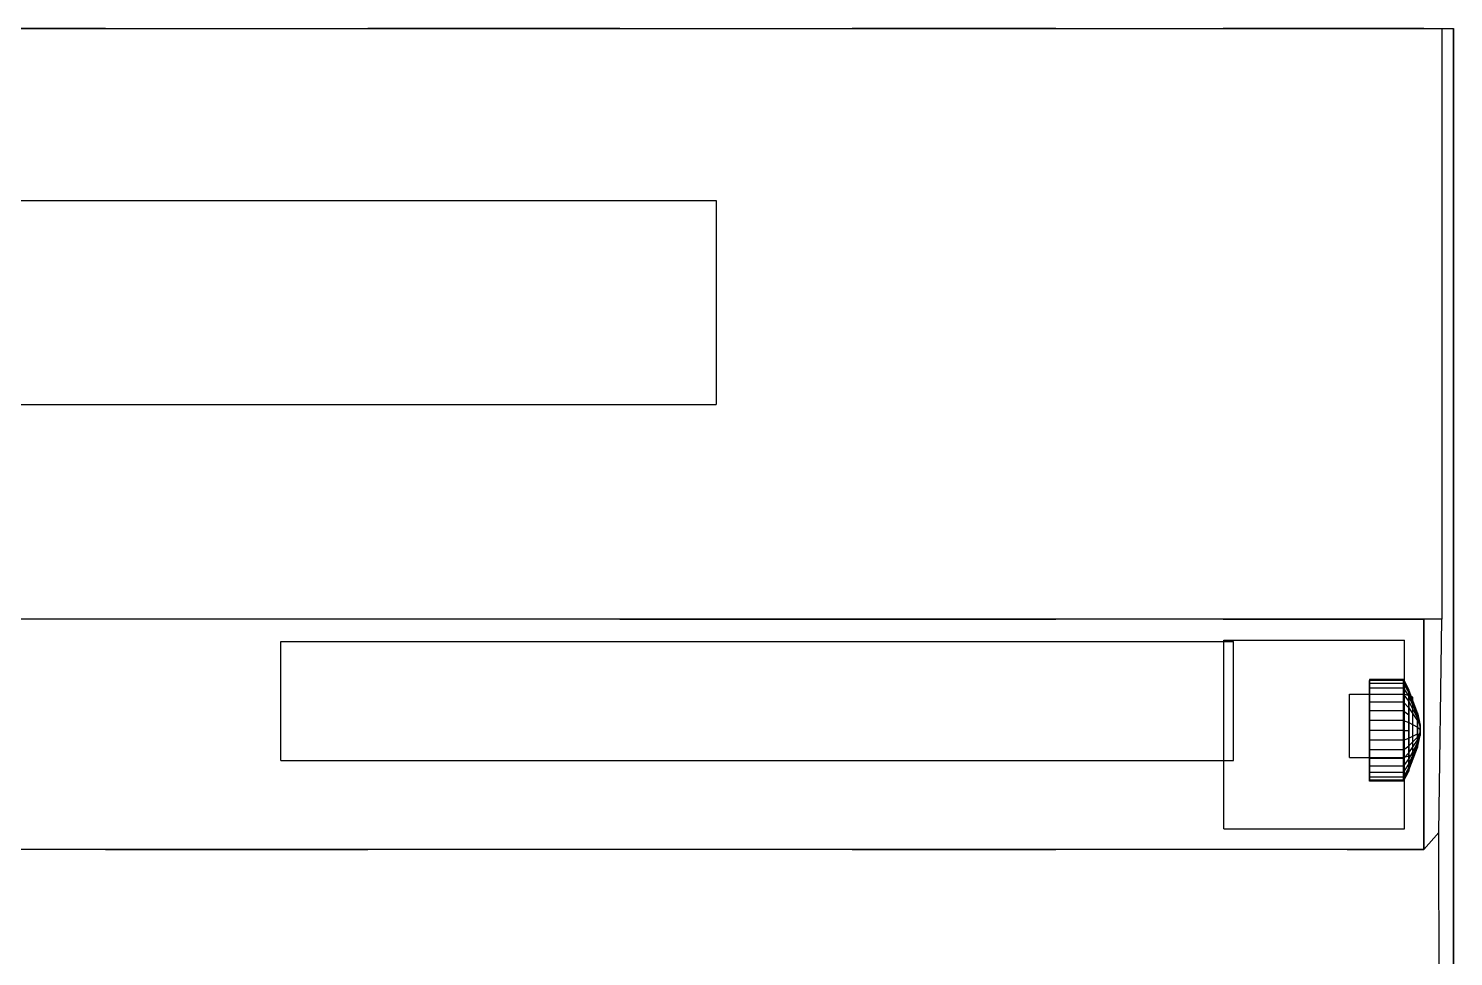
# Model space of a CAD drawing. Extents: x -13.9 to 0.5, y -16.8 to 31.2.
# Drawn here: x -5.6 to 0.55, y 3.45 to 7.45 of the extents above; entities that cross this region are included whole.
import ezdxf

# ---------------------------------------------------------------- set-up
doc = ezdxf.new("R2010")
doc.units = 0
doc.header["$MEASUREMENT"] = 0
doc.layers.get('0').update_dxf_attribs({"linetype": 'CONTINUOUS'})

msp = doc.modelspace()

# ---------------------------------------------------------------- linework, layer by layer
for p, q in [((-9.454, 7.454, -0.546), (0.546, 7.454, -0.546)), ((-9.454, 7.454, 7.4721), (0.546, 7.454, 7.4721)), ((-5.4931, 7.454, 7.4711), (-0.4665, 7.454, 7.4711)), ((-5.2638, 7.454, 13.454), (-4.1337, 7.454, 13.3314)), ((-3.047, 7.454, 12.9685), (-4.1337, 7.454, 13.3314)), ((-3.047, 7.454, 12.9685), (-2.0455, 7.454, 12.379)), ((-1.1677, 7.454, 11.5858), (-2.0455, 7.454, 12.379)), ((-1.1677, 7.454, 11.5858), (-0.4472, 7.454, 10.6192)), ((-0.4665, 7.454, 7.4711), (0.4953, 7.454, 7.4788)), ((0.0881, 7.454, 9.5165), (-0.4472, 7.454, 10.6192)), ((0.4177, 7.454, 8.3199), (0.0881, 7.454, 9.5165)), ((0.4177, 7.454, 8.3199), (0.4953, 7.454, 7.4788)), ((0.4953, 7.454, 7.4788), (0.4953, 4.9081, 7.4788)), ((0.546, -0.546, -0.546), (0.546, 7.454, -0.546)), ((0.546, 7.454, -0.546), (0.546, 7.454, 7.4721)), ((0.546, 7.454, 7.4721), (0.546, -0.546, 7.4721)), ((-6.2892, 6.712, -0.3443), (-2.6315, 6.712, -0.3443)), ((-6.2892, 6.712, 5.0629), (-2.6315, 6.712, 5.0629)), ((-2.6315, 6.712, -0.3443), (-2.6315, 5.834, -0.3443)), ((-2.6315, 6.712, 5.0629), (-2.6315, 5.834, 5.0629)), ((-2.6315, 6.712, -0.3443), (-2.6315, 6.712, 5.0629)), ((-6.2892, 5.834, -0.3443), (-2.6315, 5.834, -0.3443)), ((-6.2892, 5.834, 5.0629), (-2.6315, 5.834, 5.0629)), ((-2.6315, 5.834, -0.3443), (-2.6315, 5.834, 5.0629)), ((0.4177, 4.9081, 7.9296), (-6.0633, 4.9081, 7.9296)), ((-4.1337, 4.9081, 13.3314), (-5.2638, 4.9081, 13.454)), ((-3.047, 4.9081, 12.9685), (-4.1337, 4.9081, 13.3314)), ((-3.047, 4.9081, 12.9685), (-2.0455, 4.9081, 12.379)), ((-2.0455, 4.9081, 12.379), (-1.1677, 4.9081, 11.5858)), ((-0.4472, 4.9081, 10.6192), (-1.1677, 4.9081, 11.5858)), ((-0.4472, 4.9081, 10.6192), (0.0881, 4.9081, 9.5165)), ((0.0881, 4.9081, 9.5165), (0.4177, 4.9081, 8.3199)), ((0.4177, 4.9081, 8.3199), (0.4177, 4.9081, 7.9296)), ((0.4177, 3.9152, 8.3199), (0.4177, 4.9081, 8.3199)), ((0.4953, 4.9081, 7.4788), (0.4177, 4.9081, 8.3199)), ((0.4177, 4.9081, 7.9296), (0.4177, 3.9152, 7.9296)), ((0.4826, 3.9878, 7.4788), (0.4953, 4.9081, 7.4788)), ((-4.5089, 4.2994, 9.3926), (-4.5089, 4.8113, 9.3926)), ((-4.5089, 4.8113, 9.3926), (-0.4018, 4.8113, 9.3926)), ((-4.5089, 4.8113, 9.1218), (-4.5089, 4.8113, 9.3926)), ((-4.5089, 4.8113, 9.1218), (-0.4018, 4.8113, 9.1218)), ((-4.5089, 4.2994, 9.1218), (-4.5089, 4.8113, 9.1218)), ((-0.4441, 4.0036, 11.0232), (-0.4441, 4.8182, 11.0232)), ((-0.4441, 4.8182, 11.0232), (0.3349, 4.8182, 11.0232)), ((-0.4441, 4.8182, 8.2462), (-0.4441, 4.8182, 11.0232)), ((-0.4441, 4.8182, 8.2462), (0.3349, 4.8182, 8.2462)), ((-0.4441, 4.0036, 8.2462), (-0.4441, 4.8182, 8.2462)), ((-0.4018, 4.2994, 9.3926), (-0.4018, 4.8113, 9.3926)), ((-0.4018, 4.8113, 9.1218), (-0.4018, 4.8113, 9.3926)), ((-0.4018, 4.2994, 9.1218), (-0.4018, 4.8113, 9.1218)), ((0.3349, 4.0036, 11.0232), (0.3349, 4.8182, 11.0232)), ((0.3349, 4.8182, 8.2462), (0.3349, 4.8182, 11.0232)), ((0.3349, 4.0036, 8.2462), (0.3349, 4.8182, 8.2462)), ((0.1833, 4.6473, 9.7459), (0.1833, 4.6431, 9.7929)), ((0.1833, 4.6473, 9.7459), (0.1833, 4.6431, 9.6988)), ((0.3308, 4.6473, 9.7459), (0.1833, 4.6473, 9.7459)), ((0.1833, 4.6431, 9.7929), (0.1833, 4.6306, 9.8381)), ((0.1833, 4.6306, 9.6536), (0.1833, 4.6431, 9.6988)), ((0.3308, 4.6431, 9.7929), (0.1833, 4.6431, 9.7929)), ((0.3308, 4.6431, 9.6988), (0.1833, 4.6431, 9.6988)), ((0.1833, 4.6306, 9.8381), (0.1833, 4.6104, 9.8798)), ((0.1833, 4.6104, 9.6119), (0.1833, 4.6306, 9.6536)), ((0.3308, 4.6306, 9.8381), (0.1833, 4.6306, 9.8381)), ((0.3308, 4.6306, 9.6536), (0.1833, 4.6306, 9.6536)), ((0.1833, 4.6104, 9.8798), (0.1833, 4.5832, 9.9164)), ((0.1833, 4.5832, 9.5753), (0.1833, 4.6104, 9.6119)), ((0.3308, 4.6104, 9.6119), (0.1833, 4.6104, 9.6119)), ((0.3308, 4.6104, 9.8798), (0.1833, 4.6104, 9.8798)), ((0.3308, 4.6473, 9.7459), (0.3308, 4.6431, 9.7929)), ((0.3308, 4.6473, 9.7459), (0.3308, 4.6431, 9.6988)), ((0.3308, 4.6473, 9.7459), (0.3535, 4.6038, 9.7459)), ((0.3308, 4.6431, 9.7929), (0.3308, 4.6306, 9.8381)), ((0.3308, 4.6306, 9.6536), (0.3308, 4.6431, 9.6988)), ((0.3308, 4.6431, 9.7929), (0.3535, 4.6004, 9.7835)), ((0.3308, 4.6431, 9.6988), (0.3535, 4.6004, 9.7082)), ((0.3308, 4.6306, 9.8381), (0.3308, 4.6104, 9.8798)), ((0.3308, 4.6104, 9.6119), (0.3308, 4.6306, 9.6536)), ((0.3308, 4.6306, 9.8381), (0.3535, 4.5905, 9.8198)), ((0.3308, 4.6306, 9.6536), (0.3535, 4.5905, 9.6719)), ((0.3308, 4.6104, 9.8798), (0.3308, 4.5832, 9.9164)), ((0.3308, 4.5832, 9.5753), (0.3308, 4.6104, 9.6119)), ((0.3308, 4.6104, 9.6119), (0.3535, 4.5743, 9.6385)), ((0.3308, 4.6104, 9.8798), (0.3535, 4.5743, 9.8532)), ((0.0971, 4.3112, 10.3813), (0.0971, 4.5841, 10.3813)), ((0.0971, 4.3112, 10.6822), (0.0971, 4.5841, 10.6822)), ((0.0971, 4.5841, 10.3813), (0.0971, 4.5841, 10.6822)), ((0.0971, 4.5841, 10.3813), (0.3338, 4.5841, 10.3813)), ((0.0971, 4.5841, 10.6822), (0.3338, 4.5841, 10.6822)), ((0.1833, 4.5832, 9.9164), (0.1833, 4.5501, 9.9463)), ((0.1833, 4.5501, 9.5454), (0.1833, 4.5832, 9.5753)), ((0.3308, 4.5832, 9.5753), (0.1833, 4.5832, 9.5753)), ((0.3308, 4.5832, 9.9164), (0.1833, 4.5832, 9.9164)), ((0.1833, 4.5501, 9.9463), (0.1833, 4.5122, 9.9686)), ((0.1833, 4.5122, 9.5231), (0.1833, 4.5501, 9.5454)), ((0.3308, 4.5501, 9.9463), (0.1833, 4.5501, 9.9463)), ((0.3308, 4.5501, 9.5454), (0.1833, 4.5501, 9.5454)), ((0.3308, 4.5832, 9.9164), (0.3308, 4.5501, 9.9463)), ((0.3308, 4.5501, 9.5454), (0.3308, 4.5832, 9.5753)), ((0.3308, 4.5832, 9.5753), (0.3535, 4.5525, 9.6092)), ((0.3308, 4.5832, 9.9164), (0.3535, 4.5525, 9.8825)), ((0.3308, 4.5501, 9.9463), (0.3308, 4.5122, 9.9686)), ((0.3308, 4.5122, 9.5231), (0.3308, 4.5501, 9.5454)), ((0.3308, 4.5501, 9.5454), (0.3535, 4.5259, 9.5852)), ((0.3308, 4.5501, 9.9463), (0.3535, 4.5259, 9.9065)), ((0.3704, 4.5715, 10.6683), (0.3338, 4.5841, 10.6822)), ((0.3704, 4.5715, 10.3952), (0.3338, 4.5841, 10.3813)), ((0.3338, 4.5841, 10.6822), (0.3338, 4.3112, 10.6822)), ((0.3338, 4.5841, 10.3813), (0.3338, 4.3112, 10.3813)), ((0.3338, 4.5841, 10.3813), (0.3338, 4.5841, 10.6822)), ((0.3535, 4.6038, 9.7459), (0.3535, 4.6004, 9.7835)), ((0.3535, 4.6038, 9.7459), (0.3535, 4.6004, 9.7082)), ((0.3535, 4.6004, 9.7835), (0.3535, 4.5905, 9.8198)), ((0.3535, 4.5905, 9.6719), (0.3535, 4.6004, 9.7082)), ((0.3535, 4.6004, 9.7835), (0.3912, 4.5021, 9.762)), ((0.3535, 4.6004, 9.7082), (0.3912, 4.5021, 9.7297)), ((0.3535, 4.5905, 9.8198), (0.3535, 4.5743, 9.8532)), ((0.3535, 4.5743, 9.6385), (0.3535, 4.5905, 9.6719)), ((0.3535, 4.5905, 9.6719), (0.3912, 4.4979, 9.7142)), ((0.3535, 4.5743, 9.8532), (0.3535, 4.5525, 9.8825)), ((0.3535, 4.5525, 9.6092), (0.3535, 4.5743, 9.6385)), ((0.3535, 4.5743, 9.8532), (0.3912, 4.4909, 9.7918)), ((0.3535, 4.5525, 9.8825), (0.3535, 4.5259, 9.9065)), ((0.3535, 4.5259, 9.5852), (0.3535, 4.5525, 9.6092)), ((0.3535, 4.5525, 9.6092), (0.3912, 4.4816, 9.6874)), ((0.3704, 4.5715, 10.3952), (0.3704, 4.5715, 10.6683)), ((0.3704, 4.3238, 10.3952), (0.3704, 4.5715, 10.3952)), ((0.3704, 4.3238, 10.6683), (0.3704, 4.5715, 10.6683)), ((0.1833, 4.5122, 9.9686), (0.1833, 4.4712, 9.9824)), ((0.1833, 4.4712, 9.5094), (0.1833, 4.5122, 9.5231)), ((0.3308, 4.5122, 9.9686), (0.1833, 4.5122, 9.9686)), ((0.3308, 4.5122, 9.5231), (0.1833, 4.5122, 9.5231)), ((0.3308, 4.5122, 9.9686), (0.3308, 4.4712, 9.9824)), ((0.3308, 4.4712, 9.5094), (0.3308, 4.5122, 9.5231)), ((0.3308, 4.5122, 9.5231), (0.3535, 4.4956, 9.5674)), ((0.3308, 4.5122, 9.9686), (0.3535, 4.4956, 9.9244)), ((0.3535, 4.5259, 9.9065), (0.3535, 4.4956, 9.9244)), ((0.3535, 4.4956, 9.5674), (0.3535, 4.5259, 9.5852)), ((0.3535, 4.5259, 9.5852), (0.3912, 4.4702, 9.6771)), ((0.3535, 4.5259, 9.9065), (0.3912, 4.4702, 9.8146)), ((0.3535, 4.4956, 9.9244), (0.3535, 4.4627, 9.9353)), ((0.3535, 4.4627, 9.5564), (0.3535, 4.4956, 9.5674)), ((0.3912, 4.5036, 9.7459), (0.3912, 4.5021, 9.762)), ((0.3912, 4.5036, 9.7459), (0.3912, 4.5021, 9.7297)), ((0.3912, 4.5036, 9.7459), (0.4021, 4.4506, 9.7459)), ((0.3912, 4.5021, 9.762), (0.3912, 4.4909, 9.7918)), ((0.3912, 4.4979, 9.7142), (0.3912, 4.5021, 9.7297)), ((0.3912, 4.4909, 9.6999), (0.3912, 4.4979, 9.7142)), ((0.3912, 4.4909, 9.7918), (0.3912, 4.4816, 9.8044)), ((0.3912, 4.4816, 9.6874), (0.3912, 4.4909, 9.6999)), ((0.3912, 4.4909, 9.6999), (0.4021, 4.4469, 9.7323)), ((0.1833, 4.4712, 9.9824), (0.1833, 4.4285, 9.987)), ((0.1833, 4.4285, 9.5047), (0.1833, 4.4712, 9.5094)), ((0.3308, 4.4712, 9.9824), (0.1833, 4.4712, 9.9824)), ((0.3308, 4.4712, 9.5094), (0.1833, 4.4712, 9.5094)), ((0.1833, 4.4285, 9.987), (0.1833, 4.3859, 9.9824)), ((0.1833, 4.3859, 9.5094), (0.1833, 4.4285, 9.5047)), ((0.3308, 4.4285, 9.987), (0.1833, 4.4285, 9.987)), ((0.3308, 4.4285, 9.5047), (0.1833, 4.4285, 9.5047)), ((0.3308, 4.4712, 9.9824), (0.3308, 4.4285, 9.987)), ((0.3308, 4.4285, 9.5047), (0.3308, 4.4712, 9.5094)), ((0.3308, 4.4712, 9.5094), (0.3535, 4.4627, 9.5564)), ((0.3308, 4.4712, 9.9824), (0.3535, 4.4627, 9.9353)), ((0.3308, 4.4285, 9.987), (0.3308, 4.3859, 9.9824)), ((0.3308, 4.3859, 9.5094), (0.3308, 4.4285, 9.5047)), ((0.3308, 4.4285, 9.5047), (0.3535, 4.4285, 9.5526)), ((0.3308, 4.4285, 9.987), (0.3535, 4.4285, 9.9391)), ((0.3535, 4.4627, 9.9353), (0.3535, 4.4285, 9.9391)), ((0.3535, 4.4285, 9.5526), (0.3535, 4.4627, 9.5564)), ((0.3535, 4.4627, 9.9353), (0.3912, 4.4432, 9.827)), ((0.3535, 4.4627, 9.5564), (0.3912, 4.4432, 9.6647)), ((0.3535, 4.4285, 9.9391), (0.3535, 4.3944, 9.9353)), ((0.3535, 4.3944, 9.5564), (0.3535, 4.4285, 9.5526)), ((0.3912, 4.4816, 9.8044), (0.3912, 4.4702, 9.8146)), ((0.3912, 4.4702, 9.6771), (0.3912, 4.4816, 9.6874)), ((0.3912, 4.4816, 9.8044), (0.4021, 4.4442, 9.7631)), ((0.3912, 4.4702, 9.8146), (0.3912, 4.4432, 9.827)), ((0.3912, 4.4432, 9.6647), (0.3912, 4.4702, 9.6771)), ((0.3912, 4.4432, 9.827), (0.3912, 4.4139, 9.827)), ((0.3912, 4.4139, 9.6647), (0.3912, 4.4432, 9.6647)), ((0.3912, 4.4432, 9.827), (0.4021, 4.4329, 9.7697)), ((0.3912, 4.4432, 9.6647), (0.4021, 4.4329, 9.722)), ((0.4021, 4.4506, 9.7459), (0.4021, 4.4442, 9.7631)), ((0.4021, 4.4506, 9.7459), (0.4021, 4.4469, 9.7323)), ((0.4021, 4.4329, 9.722), (0.4021, 4.4469, 9.7323)), ((0.4021, 4.4442, 9.7631), (0.4021, 4.4329, 9.7697)), ((0.4021, 4.4329, 9.7697), (0.4021, 4.4163, 9.7661)), ((0.4021, 4.4201, 9.7234), (0.4021, 4.4329, 9.722)), ((0.1833, 4.3859, 9.9824), (0.1833, 4.3448, 9.9686)), ((0.1833, 4.3448, 9.5231), (0.1833, 4.3859, 9.5094)), ((0.3308, 4.3859, 9.9824), (0.1833, 4.3859, 9.9824)), ((0.3308, 4.3859, 9.5094), (0.1833, 4.3859, 9.5094)), ((0.3308, 4.3859, 9.5094), (0.3535, 4.3944, 9.5564)), ((0.3308, 4.3859, 9.9824), (0.3535, 4.3944, 9.9353)), ((0.3308, 4.3859, 9.9824), (0.3308, 4.3448, 9.9686)), ((0.3308, 4.3448, 9.5231), (0.3308, 4.3859, 9.5094)), ((0.3308, 4.3448, 9.5231), (0.3535, 4.3615, 9.5674)), ((0.3308, 4.3448, 9.9686), (0.3535, 4.3615, 9.9244)), ((0.3535, 4.3944, 9.9353), (0.3912, 4.4139, 9.827)), ((0.3535, 4.3944, 9.5564), (0.3912, 4.4139, 9.6647)), ((0.3535, 4.3615, 9.5674), (0.3912, 4.3998, 9.6694)), ((0.3535, 4.3944, 9.9353), (0.3535, 4.3615, 9.9244)), ((0.3535, 4.3615, 9.5674), (0.3535, 4.3944, 9.5564)), ((0.3535, 4.3312, 9.9065), (0.3912, 4.3869, 9.8146)), ((0.3535, 4.3046, 9.6092), (0.3912, 4.3755, 9.6874)), ((0.3535, 4.2828, 9.8532), (0.3912, 4.3661, 9.7918)), ((0.3535, 4.3615, 9.9244), (0.3535, 4.3312, 9.9065)), ((0.3535, 4.3312, 9.5852), (0.3535, 4.3615, 9.5674)), ((0.3912, 4.3998, 9.6694), (0.4021, 4.4201, 9.7234)), ((0.3912, 4.3869, 9.8146), (0.4021, 4.4163, 9.7661)), ((0.3912, 4.4139, 9.827), (0.3912, 4.3869, 9.8146)), ((0.3912, 4.3998, 9.6694), (0.3912, 4.4139, 9.6647)), ((0.3912, 4.3755, 9.6874), (0.4021, 4.4129, 9.7286)), ((0.3912, 4.3549, 9.762), (0.4021, 4.4069, 9.7506)), ((0.3912, 4.3549, 9.7297), (0.4021, 4.4069, 9.7411)), ((0.3912, 4.3755, 9.6874), (0.3912, 4.3998, 9.6694)), ((0.3912, 4.3869, 9.8146), (0.3912, 4.3661, 9.7918)), ((0.3912, 4.3592, 9.7142), (0.3912, 4.3755, 9.6874)), ((0.3912, 4.3661, 9.7918), (0.3912, 4.3549, 9.762)), ((0.4021, 4.4129, 9.7286), (0.4021, 4.4201, 9.7234)), ((0.4021, 4.4163, 9.7661), (0.4021, 4.4069, 9.7506)), ((0.4021, 4.4069, 9.7411), (0.4021, 4.4129, 9.7286)), ((0.4021, 4.4069, 9.7506), (0.4021, 4.4069, 9.7411)), ((0.0971, 4.3112, 10.3813), (0.0971, 4.3112, 10.6822)), ((0.0971, 4.3112, 10.6822), (0.3338, 4.3112, 10.6822)), ((0.0971, 4.3112, 10.3813), (0.3338, 4.3112, 10.3813)), ((0.1833, 4.3448, 9.9686), (0.1833, 4.307, 9.9463)), ((0.1833, 4.307, 9.5454), (0.1833, 4.3448, 9.5231)), ((0.3308, 4.3448, 9.5231), (0.1833, 4.3448, 9.5231)), ((0.3308, 4.3448, 9.9686), (0.1833, 4.3448, 9.9686)), ((0.1833, 4.307, 9.9463), (0.1833, 4.2739, 9.9164)), ((0.1833, 4.2739, 9.5753), (0.1833, 4.307, 9.5454)), ((0.3308, 4.307, 9.5454), (0.1833, 4.307, 9.5454)), ((0.3308, 4.307, 9.9463), (0.1833, 4.307, 9.9463)), ((0.3308, 4.3448, 9.9686), (0.3308, 4.307, 9.9463)), ((0.3308, 4.307, 9.5454), (0.3308, 4.3448, 9.5231)), ((0.3308, 4.307, 9.9463), (0.3535, 4.3312, 9.9065)), ((0.3308, 4.307, 9.5454), (0.3535, 4.3312, 9.5852)), ((0.3308, 4.307, 9.9463), (0.3308, 4.2739, 9.9164)), ((0.3308, 4.2739, 9.5753), (0.3308, 4.307, 9.5454)), ((0.3308, 4.2739, 9.9164), (0.3535, 4.3046, 9.8825)), ((0.3308, 4.2739, 9.5753), (0.3535, 4.3046, 9.6092)), ((0.3704, 4.3238, 10.3952), (0.3338, 4.3112, 10.3813)), ((0.3704, 4.3238, 10.6683), (0.3338, 4.3112, 10.6822)), ((0.3338, 4.3112, 10.3813), (0.3338, 4.3112, 10.6822)), ((0.3535, 4.2666, 9.6719), (0.3912, 4.3592, 9.7142)), ((0.3535, 4.2567, 9.7835), (0.3912, 4.3549, 9.762)), ((0.3535, 4.2567, 9.7082), (0.3912, 4.3549, 9.7297)), ((0.3535, 4.3312, 9.9065), (0.3535, 4.3046, 9.8825)), ((0.3535, 4.3046, 9.6092), (0.3535, 4.3312, 9.5852)), ((0.3535, 4.3046, 9.8825), (0.3535, 4.2828, 9.8532)), ((0.3535, 4.2828, 9.6385), (0.3535, 4.3046, 9.6092)), ((0.3704, 4.3238, 10.3952), (0.3704, 4.3238, 10.6683)), ((0.3912, 4.3549, 9.7297), (0.3912, 4.3592, 9.7142)), ((0.3912, 4.3549, 9.762), (0.3912, 4.3549, 9.7297)), ((-4.5089, 4.2994, 9.1218), (-4.5089, 4.2994, 9.3926)), ((-4.5089, 4.2994, 9.1218), (-0.4018, 4.2994, 9.1218)), ((-4.5089, 4.2994, 9.3926), (-0.4018, 4.2994, 9.3926)), ((-0.4018, 4.2994, 9.1218), (-0.4018, 4.2994, 9.3926)), ((0.1833, 4.2739, 9.9164), (0.1833, 4.2467, 9.8798)), ((0.1833, 4.2467, 9.6119), (0.1833, 4.2739, 9.5753)), ((0.3308, 4.2739, 9.5753), (0.1833, 4.2739, 9.5753)), ((0.3308, 4.2739, 9.9164), (0.1833, 4.2739, 9.9164)), ((0.1833, 4.2467, 9.8798), (0.1833, 4.2265, 9.8381)), ((0.1833, 4.2265, 9.6536), (0.1833, 4.2467, 9.6119)), ((0.3308, 4.2467, 9.6119), (0.1833, 4.2467, 9.6119)), ((0.3308, 4.2467, 9.8798), (0.1833, 4.2467, 9.8798)), ((0.3308, 4.2467, 9.8798), (0.3535, 4.2828, 9.8532)), ((0.3308, 4.2467, 9.6119), (0.3535, 4.2828, 9.6385)), ((0.3308, 4.2739, 9.9164), (0.3308, 4.2467, 9.8798)), ((0.3308, 4.2467, 9.6119), (0.3308, 4.2739, 9.5753)), ((0.3308, 4.2265, 9.8381), (0.3535, 4.2666, 9.8198)), ((0.3308, 4.2265, 9.6536), (0.3535, 4.2666, 9.6719)), ((0.3308, 4.214, 9.7929), (0.3535, 4.2567, 9.7835)), ((0.3308, 4.214, 9.6988), (0.3535, 4.2567, 9.7082)), ((0.3308, 4.2098, 9.7459), (0.3535, 4.2533, 9.7459)), ((0.3308, 4.2467, 9.8798), (0.3308, 4.2265, 9.8381)), ((0.3308, 4.2265, 9.6536), (0.3308, 4.2467, 9.6119)), ((0.3535, 4.2828, 9.8532), (0.3535, 4.2666, 9.8198)), ((0.3535, 4.2666, 9.6719), (0.3535, 4.2828, 9.6385)), ((0.3535, 4.2666, 9.8198), (0.3535, 4.2567, 9.7835)), ((0.3535, 4.2567, 9.7082), (0.3535, 4.2666, 9.6719)), ((0.3535, 4.2567, 9.7835), (0.3535, 4.2533, 9.7459)), ((0.3535, 4.2533, 9.7459), (0.3535, 4.2567, 9.7082)), ((0.1833, 4.2265, 9.8381), (0.1833, 4.214, 9.7929)), ((0.1833, 4.214, 9.6988), (0.1833, 4.2265, 9.6536)), ((0.3308, 4.2265, 9.6536), (0.1833, 4.2265, 9.6536)), ((0.3308, 4.2265, 9.8381), (0.1833, 4.2265, 9.8381)), ((0.1833, 4.214, 9.7929), (0.1833, 4.2098, 9.7459)), ((0.1833, 4.2098, 9.7459), (0.1833, 4.214, 9.6988)), ((0.3308, 4.214, 9.7929), (0.1833, 4.214, 9.7929)), ((0.3308, 4.214, 9.6988), (0.1833, 4.214, 9.6988)), ((0.3308, 4.2098, 9.7459), (0.1833, 4.2098, 9.7459)), ((0.3308, 4.2265, 9.8381), (0.3308, 4.214, 9.7929)), ((0.3308, 4.214, 9.6988), (0.3308, 4.2265, 9.6536)), ((0.3308, 4.214, 9.7929), (0.3308, 4.2098, 9.7459)), ((0.3308, 4.2098, 9.7459), (0.3308, 4.214, 9.6988)), ((-0.4441, 4.0036, 8.2462), (-0.4441, 4.0036, 11.0232)), ((-0.4441, 4.0036, 8.2462), (0.3349, 4.0036, 8.2462)), ((-0.4441, 4.0036, 11.0232), (0.3349, 4.0036, 11.0232)), ((0.3349, 4.0036, 8.2462), (0.3349, 4.0036, 11.0232)), ((0.4177, 3.9152, 8.3199), (0.4826, 3.9878, 7.4788)), ((0.4953, -0.546, 7.4788), (0.4826, 3.9878, 7.4788)), ((0.4177, 3.9152, 7.9296), (-6.0633, 3.9152, 7.9296)), ((-5.2638, 3.9152, 13.454), (-4.1337, 3.9152, 13.3314)), ((-3.047, 3.9152, 12.9685), (-4.1337, 3.9152, 13.3314)), ((-2.0455, 3.9152, 12.379), (-3.047, 3.9152, 12.9685)), ((-2.0455, 3.9152, 12.379), (-1.1677, 3.9152, 11.5858)), ((-0.4472, 3.9152, 10.6192), (-1.1677, 3.9152, 11.5858)), ((0.0881, 3.9152, 9.5165), (-0.4472, 3.9152, 10.6192)), ((0.0881, 3.9152, 9.5165), (0.4177, 3.9152, 8.3199)), ((0.4177, 3.9152, 8.3199), (0.4177, 3.9152, 7.9296))]:
    msp.add_line(p, q)
at = {"linetype": 'Continuous'}
for p, q in [((-5.2638, 7.454, 13.454), (-6.0633, 7.454, 13.454)), ((-5.2638, 4.9081, 13.454), (-6.0633, 4.9081, 13.454)), ((-5.2638, 3.9152, 13.454), (-6.0633, 3.9152, 13.454))]:
    msp.add_line(p, q, dxfattribs=at)

doc.saveas('drawing.dxf')
